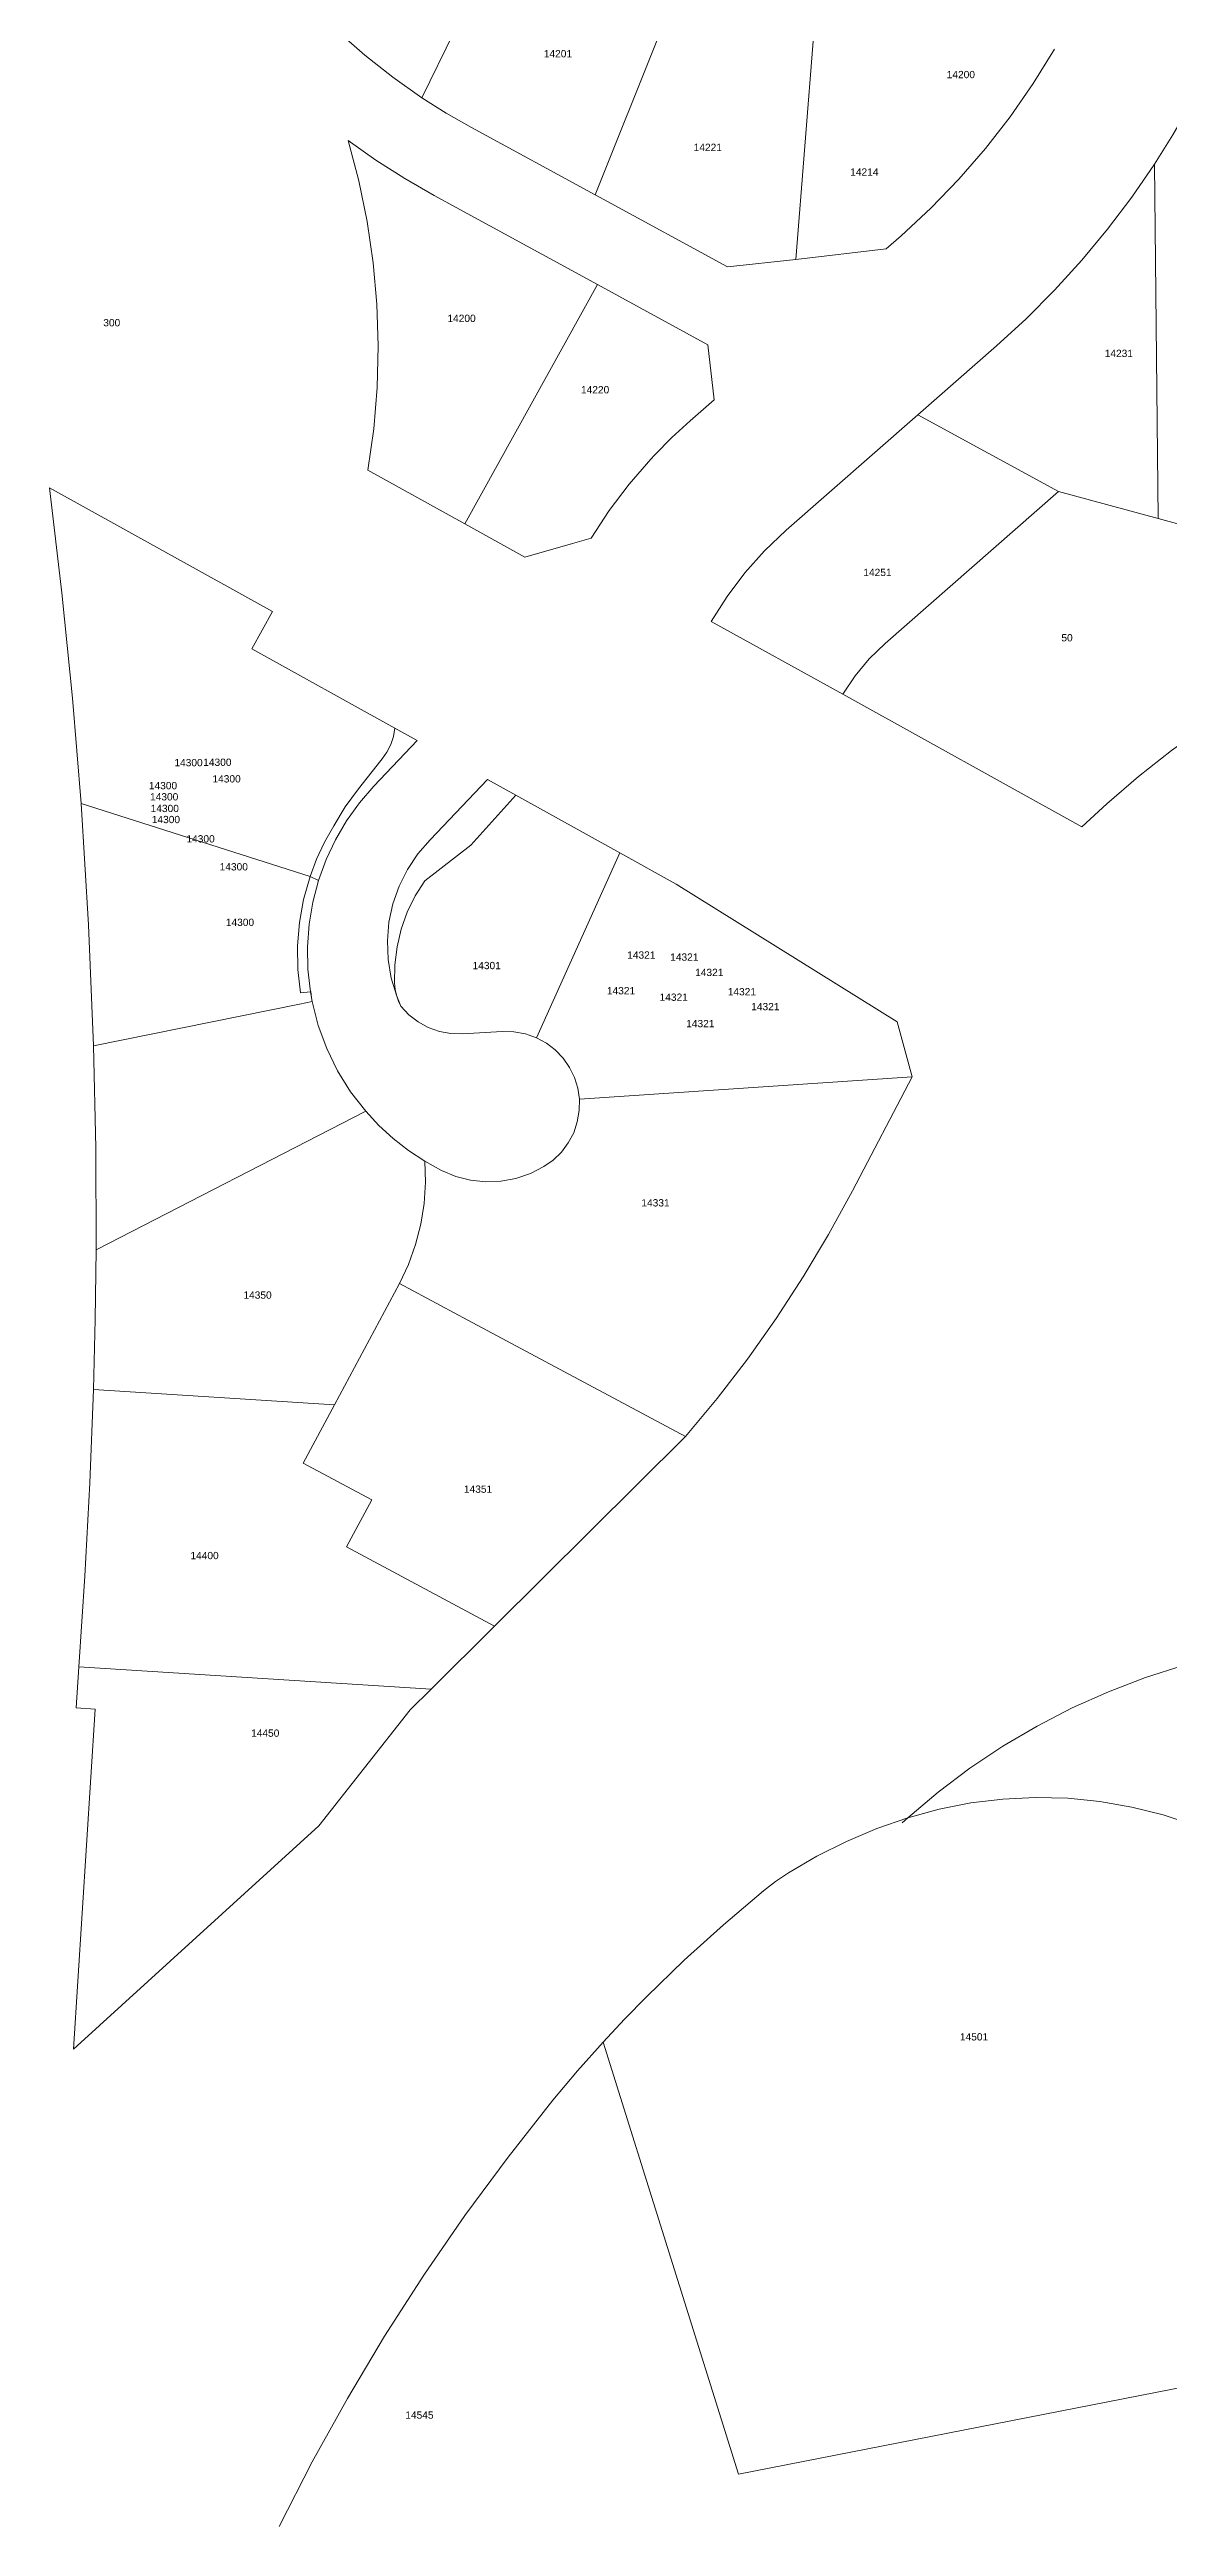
# Model space of a CAD drawing. Header units: feet. Extents: x 865220 to 2822444, y -2240498 to 975731.
# Drawn here: x 2811100 to 2812253, y 962972 to 965523 of the extents above; entities that cross this region are included whole.
import ezdxf
from ezdxf.enums import TextEntityAlignment as Align

# ---------------------------------------------------------------- set-up
doc = ezdxf.new("R2010")
doc.units = ezdxf.units.FT
doc.header["$LTSCALE"] = 0.015
doc.header["$MEASUREMENT"] = 0
doc.layers.add('Dakota County Addresses', color=7, linetype='Continuous')
doc.layers.add('Dakota County Parcels', color=7, linetype='Continuous')
doc.styles.add('Dimensions 100', font='arial.ttf')

# ---------------------------------------------------------------- blocks, each defined once
blk = doc.blocks.new('ACMAP_ANN_TEMPLATE_Dakota County Addresses')
at = {"layer": 'Dakota County Addresses', "style": 'Dimensions 100'}
blk.add_attdef('DakotaCountyAddress', text='', height=50, dxfattribs=at).set_placement((0, 0), align=Align.CENTER)

msp = doc.modelspace()

# ---------------------------------------------------------------- linework, layer by layer
at = {"layer": 'Dakota County Parcels', "lineweight": 5}
for p, q in [((2811483.9, 965473.3), (2811517.3, 965541.1)), ((2811662.6, 965373.2), (2811729.5, 965540.6)), ((2811869.3, 965306.9), (2811887.6, 965540.2)), ((2811534.9, 965442.8), (2811662.6, 965373.2)), ((2812242.4, 965039.9), (2812238.8, 965405.1)), ((2811496.6, 965372.5), (2811664.7, 965281)), ((2811962.2, 965317.9), (2811977.8, 965331.2)), ((2811798.8, 965299.1), (2811869.3, 965306.9)), ((2811869.3, 965306.9), (2811962.2, 965317.9)), ((2811528.2, 965034.5), (2811664.7, 965281)), ((2811664.7, 965281), (2811778.6, 965219)), ((2811778.6, 965219), (2811784.9, 965162.1)), ((2811994.9, 965146.8), (2812075.9, 965217.7)), ((2811760.3, 965140.6), (2811784.9, 965162.1)), ((2811859.1, 965027.8), (2811994.9, 965146.8)), ((2811994.9, 965146.8), (2812139.9, 965067.8)), ((2811428.4, 965089.8), (2811528.2, 965034.5)), ((2811100.3, 965071.6), (2811330, 964944.3)), ((2811961.3, 964911.2), (2812139.9, 965067.8)), ((2812139.9, 965067.8), (2812242.4, 965039.9)), ((2811528.2, 965034.5), (2811589.9, 965000.3)), ((2812242.4, 965039.9), (2812296.6, 965025.1)), ((2811330, 964944.3), (2811308.7, 964905.8)), ((2811781.8, 964934), (2811917.5, 964858.9)), ((2811308.7, 964905.8), (2811456.2, 964824.1)), ((2811917.5, 964858.9), (2812163.7, 964722.5)), ((2811479.2, 964811.3), (2811456.2, 964824.1)), ((2811434.5, 964764.2), (2811479.2, 964811.3)), ((2811418.5, 964761.6), (2811441.7, 964790.6)), ((2811441.7, 964790.6), (2811443, 964792.3)), ((2811492.5, 964709.1), (2811551.5, 964771.3)), ((2811551.5, 964771.3), (2811580.8, 964755.1)), ((2811133, 964746.4), (2811368.7, 964671.1)), ((2811534.3, 964703.4), (2811580.8, 964755.1)), ((2811580.8, 964755.1), (2811687.9, 964695.7)), ((2812163.7, 964722.5), (2812189.5, 964746)), ((2811486.9, 964666.9), (2811534.3, 964703.4)), ((2811602.1, 964505.2), (2811687.9, 964695.7)), ((2811687.9, 964695.7), (2811746, 964663.5)), ((2811368.7, 964671.1), (2811377.4, 964667.3)), ((2811746, 964663.5), (2811973.5, 964521.5)), ((2811145.7, 964496.7), (2811357.9, 964539.8)), ((2811357.9, 964539.8), (2811370.9, 964542.4)), ((2811973.5, 964521.5), (2811988.9, 964464.9)), ((2811525.8, 964509.1), (2811566.7, 964511.6)), ((2811646.2, 964441.8), (2811988.9, 964464.9)), ((2811927.6, 964347.5), (2811988.9, 964464.9)), ((2811148.2, 964286.8), (2811426, 964429.5)), ((2811486.8, 964378.1), (2811504.3, 964368.4)), ((2811394, 964127.2), (2811460.8, 964252.1)), ((2811145.5, 964143), (2811394, 964127.2)), ((2811361.7, 964066.9), (2811394, 964127.2)), ((2811558.8, 963899.1), (2811755.6, 964094.3)), ((2811361.7, 964066.9), (2811432.2, 964029.2)), ((2811406.3, 963980.7), (2811432.2, 964029.2)), ((2811406.3, 963980.7), (2811558.8, 963899.1)), ((2811130.5, 963857.4), (2811136.5, 963950.7)), ((2811493.5, 963834.4), (2811558.8, 963899.1)), ((2811127.9, 963815.1), (2811130.5, 963857.4)), ((2811130.5, 963857.4), (2811493.5, 963834.4)), ((2811472, 963813), (2811493.5, 963834.4)), ((2811125, 963463.4), (2811147.3, 963813.8)), ((2811147.3, 963813.8), (2811127.9, 963815.1)), ((2811377.9, 963693.5), (2811472, 963813)), ((2811984.7, 963701.8), (2811978.9, 963696.6)), ((2811125, 963463.4), (2811377.9, 963693.5)), ((2811810.1, 963025.6), (2811670.6, 963470.7)), ((2812315.6, 963124.6), (2811810.1, 963025.6))]:
    msp.add_line(p, q, dxfattribs=at)
for points in [[(2811397.6, 965541.3), (2811425.1, 965517.1), (2811453.9, 965494.4), (2811483.9, 965473.3)], [(2811977.8, 965331.2), (2812008.3, 965359.5), (2812037.2, 965389.4), (2812064.5, 965420.9), (2812090, 965453.8), (2812113.7, 965488), (2812135.6, 965523.4)], [(2812238.8, 965405.1), (2812257.7, 965435.2), (2812275.4, 965466), (2812291.9, 965497.5)], [(2811483.9, 965473.3), (2811509.1, 965457.6), (2811534.9, 965442.8)], [(2811407.8, 965429.2), (2811436.5, 965409), (2811466.2, 965390.1), (2811496.6, 965372.5)], [(2811428.4, 965089.8), (2811434.3, 965132.3), (2811437.8, 965175), (2811438.8, 965217.8), (2811437.4, 965260.7), (2811433.6, 965303.4), (2811427.4, 965345.8), (2811418.8, 965387.8), (2811407.8, 965429.2)], [(2812075.9, 965217.7), (2812106.5, 965245.8), (2812135.8, 965275.2), (2812163.7, 965305.9), (2812190.2, 965337.9), (2812215.3, 965371), (2812238.8, 965405.1)], [(2811662.6, 965373.2), (2811671.5, 965368.4), (2811798.8, 965299.1)], [(2811760.3, 965140.6), (2811741.6, 965123.4), (2811723.7, 965105.3)], [(2811723.7, 965105.3), (2811719.8, 965101.1), (2811697.6, 965075.3), (2811677, 965048.1), (2811658.3, 965019.6)], [(2811133, 964746.4), (2811123.9, 964855), (2811113, 964963.4), (2811100.3, 965071.6)], [(2811859.1, 965027.8), (2811837, 965006.8), (2811816.7, 964984), (2811798.3, 964959.7), (2811781.8, 964934)], [(2811589.9, 965000.3), (2811639, 965014.2), (2811658.3, 965019.6)], [(2811961.3, 964911.2), (2811944.9, 964895.3), (2811930.2, 964877.8), (2811917.5, 964858.9)], [(2811443, 964792.3), (2811447.9, 964799.4), (2811451.8, 964807.2), (2811454.6, 964815.5), (2811456.2, 964824.1)], [(2812291.3, 964826), (2812256.1, 964800.9), (2812222.2, 964774.2), (2812189.5, 964746)], [(2811145.7, 964496.7), (2811140.4, 964621.6), (2811133, 964746.4)], [(2811434.5, 964764.2), (2811419.7, 964747), (2811406.4, 964728.6), (2811394.9, 964709.1), (2811385.2, 964688.6), (2811377.4, 964667.3)], [(2811418.5, 964761.6), (2811405, 964743.1), (2811393.2, 964723.5)], [(2811393.2, 964723.5), (2811383.7, 964706.7), (2811375.5, 964689.2), (2811368.7, 964671.1)], [(2811492.5, 964709.1), (2811479.9, 964694.6), (2811469.1, 964678.5), (2811460.5, 964661.3), (2811454.1, 964643), (2811450, 964624.2), (2811448.4, 964604.9), (2811449.2, 964585.6), (2811452.4, 964566.6), (2811458, 964548.1), (2811462.3, 964537.7)], [(2811368.7, 964671.1), (2811362.1, 964647.7), (2811357.8, 964623.8), (2811355.8, 964599.7), (2811356.2, 964575.4), (2811358.9, 964551.3)], [(2811377.4, 964667.3), (2811371.5, 964644.9), (2811367.7, 964622), (2811366, 964598.9), (2811366.4, 964575.7), (2811369, 964552.6), (2811370.1, 964546.3), (2811370.9, 964542.4)], [(2811486.9, 964666.9), (2811477, 964651.2), (2811468.8, 964634.5), (2811462.6, 964617), (2811458.3, 964598.9), (2811455.9, 964580.4), (2811455.7, 964561.9)], [(2811358.9, 964551.3), (2811369, 964552.6), (2811369.4, 964552.7)], [(2811369.4, 964552.7), (2811370.1, 964546.3), (2811370.9, 964542.4)], [(2811370.9, 964542.4), (2811377.2, 964517.8), (2811386, 964494), (2811397.1, 964471.2), (2811410.5, 964449.6), (2811426, 964429.5)], [(2811455.7, 964561.9), (2811456.4, 964554.9), (2811458, 964548.1), (2811459.9, 964542.8), (2811462.3, 964537.7)], [(2811462.3, 964537.7), (2811470.5, 964528.8), (2811480, 964521.4), (2811490.5, 964515.6), (2811501.9, 964511.5), (2811513.8, 964509.4), (2811525.8, 964509.1)], [(2811148.2, 964286.8), (2811147.9, 964391.8), (2811145.7, 964496.7)], [(2811602.1, 964505.2), (2811590.7, 964509.2), (2811578.8, 964511.4), (2811566.7, 964511.6)], [(2811646.2, 964441.8), (2811644.5, 964453.3), (2811641.1, 964464.3), (2811636, 964474.7), (2811629.4, 964484.2), (2811621.4, 964492.6), (2811612.3, 964499.6), (2811602.1, 964505.2)], [(2811609.7, 964372.4), (2811619.3, 964379.2), (2811627.8, 964387.4), (2811634.8, 964396.9), (2811640.3, 964407.3), (2811644, 964418.4), (2811646, 964430.1), (2811646.2, 964441.8)], [(2811426, 964429.5), (2811439.6, 964414.9), (2811454.4, 964401.3), (2811470.1, 964389.1), (2811486.8, 964378.1)], [(2811460.8, 964252.1), (2811470.1, 964271.7), (2811477.5, 964292.1), (2811482.9, 964313.2), (2811486.3, 964334.6), (2811487.6, 964356.3), (2811486.8, 964378.1)], [(2811504.3, 964368.4), (2811518.9, 964362.4), (2811534.1, 964358.6), (2811549.7, 964356.9), (2811565.4, 964357.5), (2811580.8, 964360.3), (2811595.7, 964365.3), (2811609.7, 964372.4)], [(2811755.6, 964094.3), (2811788.3, 964133.6), (2811819.3, 964174.2), (2811848.9, 964215.9), (2811876.8, 964258.8), (2811903, 964302.6), (2811927.6, 964347.5)], [(2811145.5, 964143), (2811147.3, 964214.9), (2811148.2, 964286.8)], [(2811460.8, 964252.1), (2811531.3, 964214.3), (2811755.6, 964094.3)], [(2811136.5, 963950.7), (2811141.8, 964046.8), (2811145.5, 964143)], [(2812307.8, 963869), (2812268.3, 963858.7), (2812229.4, 963846.2), (2812191.3, 963831.6), (2812154, 963814.9), (2812117.7, 963796.1), (2812082.6, 963775.4), (2812048.6, 963752.7), (2812015.9, 963728.2), (2811984.7, 963701.8)], [(2812310, 963681.5), (2812279.2, 963694.2), (2812247.6, 963704.7), (2812215.3, 963712.8), (2812182.4, 963718.6), (2812149.3, 963721.9), (2812115.9, 963722.7), (2812082.6, 963721.1), (2812049.5, 963717.1), (2812016.8, 963710.7), (2811984.7, 963701.8)], [(2811984.7, 963701.8), (2811952.6, 963690.6), (2811921.3, 963677.4), (2811890.9, 963662.2), (2811861.6, 963645.1)], [(2811835.8, 963626.6), (2811794.5, 963591.5), (2811754.3, 963555.1), (2811715.4, 963517.4)], [(2811861.6, 963645.1), (2811848.4, 963636.3), (2811835.8, 963626.6)], [(2811715.4, 963517.4), (2811692.7, 963494.3), (2811670.6, 963470.7)], [(2811670.6, 963470.7), (2811644.3, 963441.2), (2811619, 963410.9)], [(2811619, 963410.9), (2811572.7, 963352.3), (2811528.3, 963292.1), (2811485.9, 963230.6), (2811445.5, 963167.8), (2811407.2, 963103.6), (2811370.9, 963038.3), (2811336.8, 962971.8)]]:
    msp.add_lwpolyline(points, dxfattribs=at)

# ---------------------------------------------------------------- block references
at = {"layer": 'Dakota County Addresses', "lineweight": 5, "xscale": 0.15, "yscale": 0.15, "zscale": 0.15}
for p, values in [((2811624.1, 965515), {'DakotaCountyAddress': '14201'}), ((2812039.2, 965493.5), {'DakotaCountyAddress': '14200'}), ((2811778.5, 965418.5), {'DakotaCountyAddress': '14221'}), ((2811939.8, 965393.1), {'DakotaCountyAddress': '14214'}), ((2811164.4, 965237.9), {'DakotaCountyAddress': '300'}), ((2811524.8, 965242.4), {'DakotaCountyAddress': '14200'}), ((2812202, 965206.3), {'DakotaCountyAddress': '14231'}), ((2811662.4, 965168.9), {'DakotaCountyAddress': '14220'}), ((2811953.3, 964980.7), {'DakotaCountyAddress': '14251'}), ((2812148.6, 964913.4), {'DakotaCountyAddress': '50'}), ((2811217.2, 964761.1), {'DakotaCountyAddress': '14300'}), ((2811243.5, 964784.8), {'DakotaCountyAddress': '14300'}), ((2811273.2, 964785.2), {'DakotaCountyAddress': '14300'}), ((2811282.7, 964768.1), {'DakotaCountyAddress': '14300'}), ((2811218.4, 964749.6), {'DakotaCountyAddress': '14300'}), ((2811219, 964737.6), {'DakotaCountyAddress': '14300'}), ((2811220.2, 964726.2), {'DakotaCountyAddress': '14300'}), ((2811255.9, 964706.3), {'DakotaCountyAddress': '14300'}), ((2811290.1, 964677.5), {'DakotaCountyAddress': '14300'}), ((2811296.5, 964620.3), {'DakotaCountyAddress': '14300'}), ((2811710, 964586.6), {'DakotaCountyAddress': '14321'}), ((2811754.3, 964584.5), {'DakotaCountyAddress': '14321'}), ((2811550.7, 964575.8), {'DakotaCountyAddress': '14301'}), ((2811780, 964568.7), {'DakotaCountyAddress': '14321'}), ((2811689.1, 964549.9), {'DakotaCountyAddress': '14321'}), ((2811743.4, 964543.2), {'DakotaCountyAddress': '14321'}), ((2811813.6, 964548.8), {'DakotaCountyAddress': '14321'}), ((2811837.8, 964533.5), {'DakotaCountyAddress': '14321'}), ((2811770.8, 964516), {'DakotaCountyAddress': '14321'}), ((2811724.6, 964331.4), {'DakotaCountyAddress': '14331'}), ((2811314.6, 964236.4), {'DakotaCountyAddress': '14350'}), ((2811541.8, 964036.5), {'DakotaCountyAddress': '14351'}), ((2811260, 963968.1), {'DakotaCountyAddress': '14400'}), ((2811322.5, 963785.2), {'DakotaCountyAddress': '14450'}), ((2812052.8, 963472.4), {'DakotaCountyAddress': '14501'}), ((2811481.4, 963082.8), {'DakotaCountyAddress': '14545'})]:
    msp.add_blockref('ACMAP_ANN_TEMPLATE_Dakota County Addresses', p, dxfattribs=at).add_auto_attribs(values)

doc.saveas('drawing.dxf')
